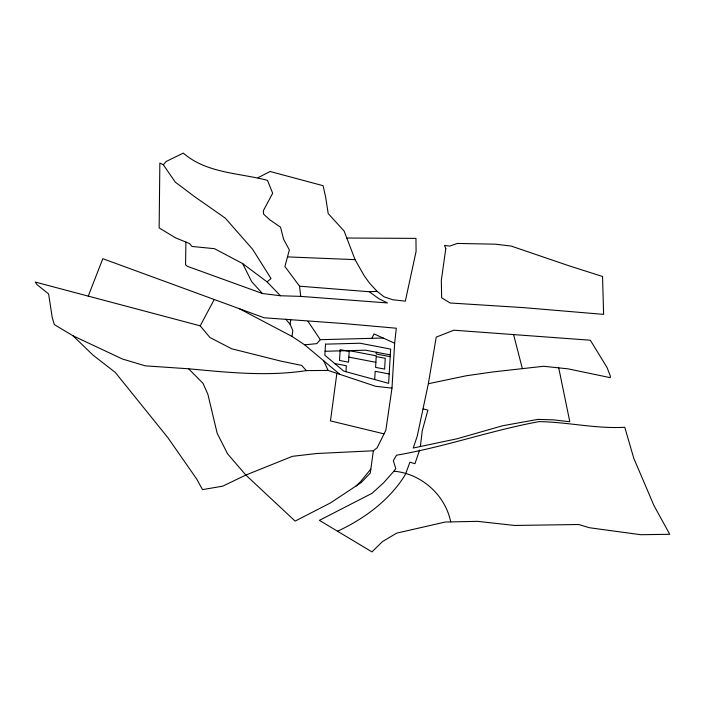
<?xml version="1.0" encoding="UTF-8"?>
<svg xmlns="http://www.w3.org/2000/svg" width="705" height="705" viewBox="0 0 705 705"><rect width="100%" height="100%" fill="white"/><g stroke="black" fill="none" stroke-linecap="round" stroke-linejoin="round"><path stroke-width="1.06" d="M185.9 242.071L185.556 264.78L187.415 266.323L262.392 293.492L280.423 295.756L300.718 296.382L387.468 302.938L378.841 298.717L369.349 291.747L299.546 286.186L284.908 266.516L289.358 249.931L283.551 239.162L280.555 227.213L269.715 219.749L263.538 214.073L263.379 210.663L272.676 193.249L267.503 180.357C239.101 172.857 206.635 173.421 183.291 153.1L166.142 161.489L163.313 164.767L175.289 182.146L194.545 196.598L225.274 218.118L252.672 249.35L271.046 278.546L267.072 281.894L242.635 263.555L214.47 248.68L192.016 246.459L189.513 243.533L175.615 237.893L159.145 227.909L159.85 163.022L163.313 164.767M345.97 371.729L346.322 365.754L334.708 363.524M374.69 379.554L375.183 371.288L389.178 373.976M376.311 352.227L376.206 353.998L390.2 356.686M391.989 388.111L375.677 386.305L328.107 370.425L306.358 370.601L301.643 365.41L281.022 361.154L231.672 348.772L209.949 337.519L200.211 325.833L35.25 282.053L36.977 284.608L48.61 293.932L52.223 317.55L54.32 324.6L73.003 335.783L92.981 355.073L115.294 372.443L167.913 437.726L196.669 478.995L202.511 489.623L222.736 486.159L245.833 475.047L292.46 456.32L316.598 453.526L373.359 450.777L377.193 447.737L385.873 430.12L391.989 388.111L394.65 343.203L396.307 328.222L343.652 323.542L264.084 317.761L102.815 258.691L88.248 296.118M420.365 446.521L422.277 430.623L427.917 410.099L423.115 408.882M339.836 374.337L304.675 344.833L292.011 336.435L292.813 330.478L289.966 324.062L285.71 319.224M336.867 373.35L330.46 420.903L384.031 433.857M373.359 450.777L370.284 473.029L361.348 482.458L330.539 502.894L295.122 521.092L245.833 475.047L227.565 453.826L217.193 433.319L207.878 394.271L203.066 383.423L188.64 368.794L145.274 365.842L122.362 358.986L73.003 335.783M428.34 383.731L436.236 337.122L453.835 330.204L590.323 340.215L607.058 367.517L610.318 376.021L610.292 377.668L568.027 368.838L543.617 366.274L492.689 371.967L466.199 375.783L428.34 383.731L417.201 436.333L413.218 448.027L457.245 438.73L502.489 425.767L537.986 419.378L553.557 419.863L569.816 421.757L558.73 367.86M289.966 324.062L290.83 320.096M419.59 450.107L414.945 463.705L409.887 462.198L405.639 473.875L403.921 476.844A312.447 180.991 14.7 0 1 381.511 502.806A311.857 180.647 14.7 0 1 338.805 530.636L337.492 531.209M371.852 338.321L374.002 333.914L394.65 343.203M200.211 325.833L214.232 299.502M370.83 469.063L360.449 481.797L356.069 485.965M393.928 471.178L395.787 468.622L393.337 460.717L396.474 455.21C444.696 446.988 490.971 430.438 539.017 421.634C567.719 422.004 595.945 428.966 624.771 427.265L633.777 458.241L653.958 505.547L669.75 534.293L640.766 534.716L589.354 527.719L578.629 524.511L514.438 525.454L477.567 521.339L445.331 522.017L396.677 533.139L382.418 541.616L371.967 551.9L319.391 520.343L372.108 493.28L383.74 482.669L393.928 471.178C421.352 473.654 445.216 494.848 450.724 521.903M383.141 338.021L320.317 339.695L316.774 343.635L304.675 344.833M257.959 177.722L270.103 171.5L323.084 185.697L325.587 196.783L328.186 213.536L344.155 231.099L355.056 259.634L364.309 275.946L369.632 283.234L377.087 291.324L384.013 296.779L392.8 299.775L405.322 301.15L416.082 251.5L415.95 238.378L346.649 238.026M369.349 291.747L377.087 291.324M306.358 370.601C267.301 376.637 227.786 372.416 188.64 368.794M325.093 351.275L365.701 350.191L390.306 354.915M287.49 256.893L355.056 259.634M349.178 351.39L340.162 349.654L339.519 360.458L348.534 362.194L349.222 350.632L376.276 355.822L375.589 367.384L384.613 369.112L385.247 358.307L376.232 356.58M348.843 357.118L375.897 362.308M292.011 336.435L239.321 308.693M267.072 281.894L280.423 295.756M262.392 293.492L251.676 281.656L242.635 263.555M307.962 321.304L320.317 339.695M323.754 360.837L328.107 370.425M513.557 334.443L522.317 368.486M299.546 286.186L300.718 296.382M325.516 344.155L324.855 355.258L343.767 371.13L388.622 383.353L390.649 349.098L360.079 343.229L325.516 344.155M445.789 248.592L441.33 280.299L441.638 297.757L450.107 302.991L523.225 307.609L603.621 314.377L602.546 276.492L568.415 265.6L511.257 246.089L495.456 244.186L457.263 243.436L449.693 246.124L444.52 245.393L445.789 248.592"/></g></svg>
